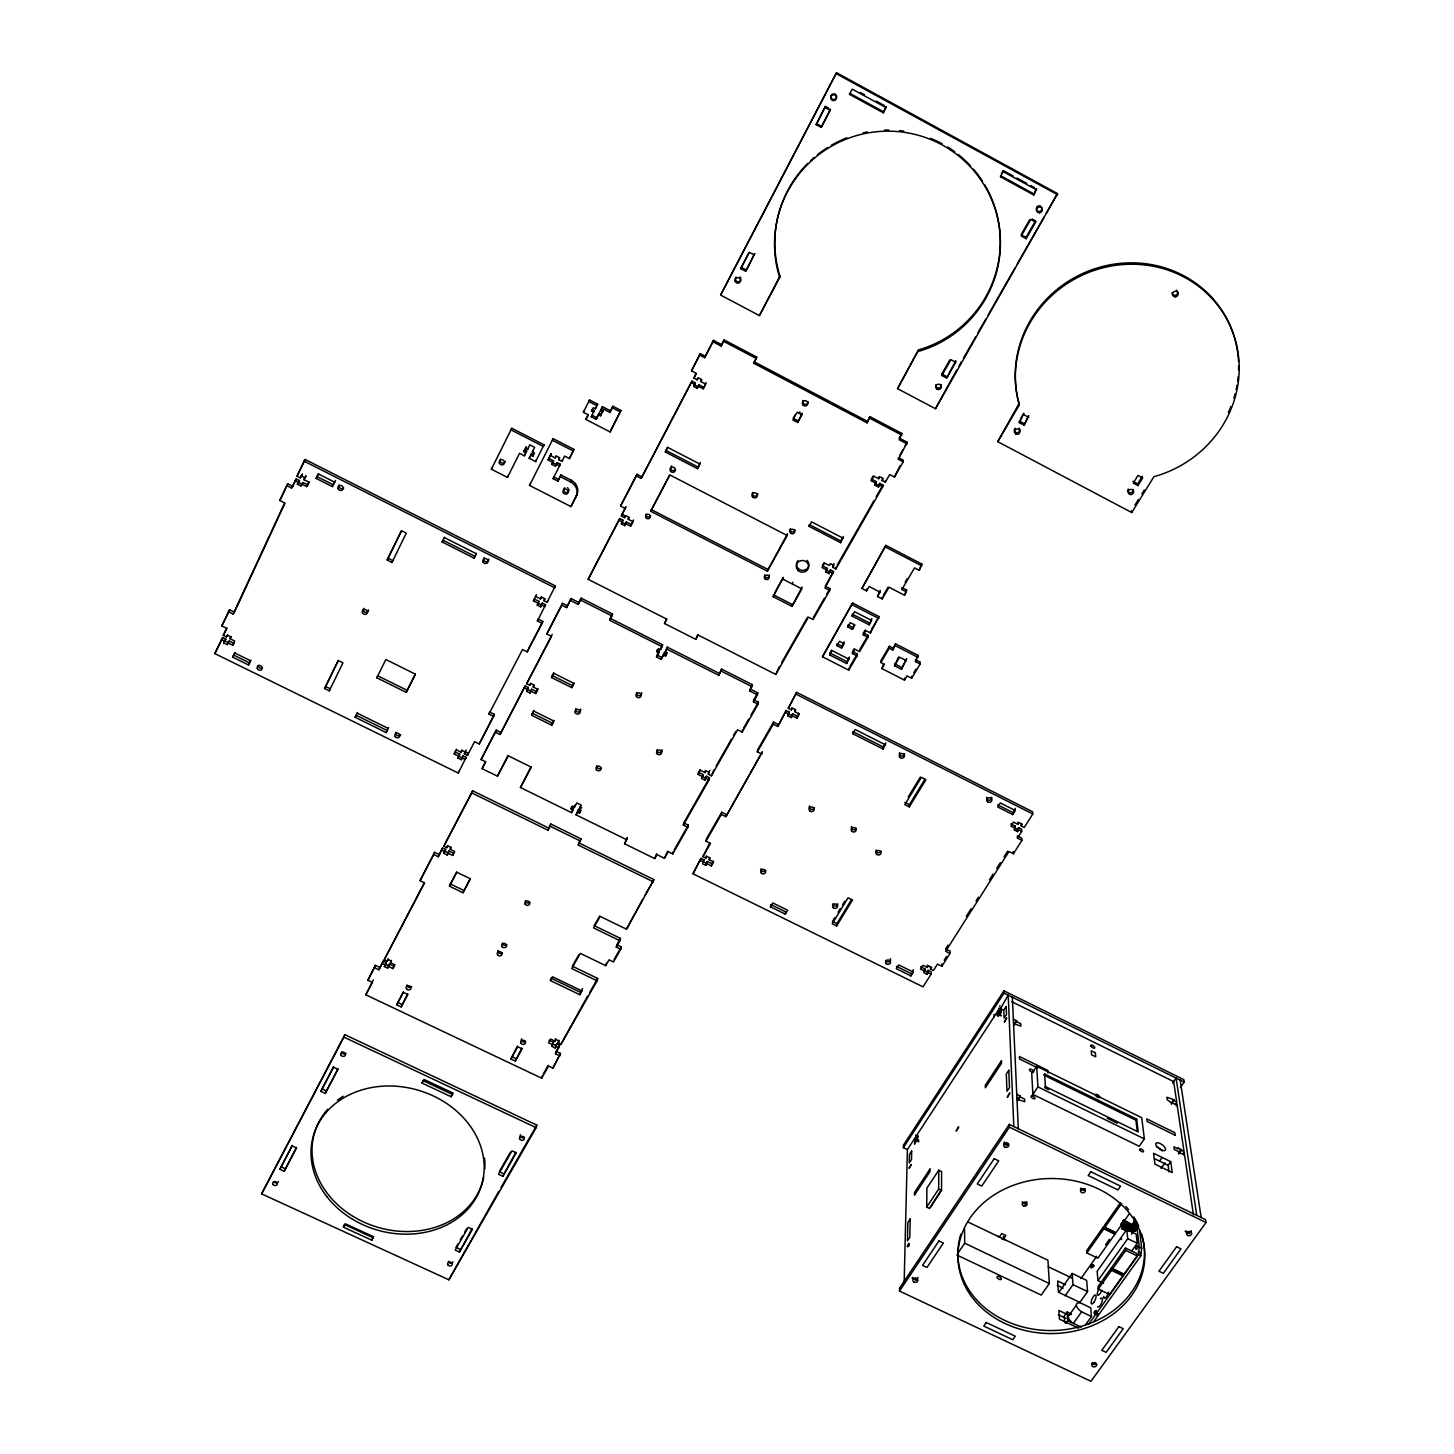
<?xml version="1.0" encoding="UTF-8"?>
<svg xmlns="http://www.w3.org/2000/svg" width="1454" height="1454" viewBox="0 0 1454 1454"><rect width="100%" height="100%" fill="white"/><g stroke="black" fill="none" stroke-linecap="round" stroke-linejoin="round"><path stroke-width="1.5" d="M941.538 1190.481L941.592 1171.579L938.757 1170.197L926.907 1188.082L926.689 1207.111L929.56 1208.492L941.538 1190.481L938.666 1189.099L938.757 1170.197M930.56 966.656L930.524 969.055L933.45 970.49L937.503 964.111L941.865 966.274L941.883 963.875M946.681 378.076L955.696 360.737L955.714 362.264L946.681 378.076L941.847 375.514L941.865 373.969L949.862 359.92M930.36 1207.293L940.738 1190.681M706.862 863.712L711.369 865.93L711.769 863.694L707.28 861.477L705.881 865.421L702.573 863.803L703.99 859.859L700.992 858.369L692.976 873.781L923.036 986.866L931.105 974.18L931.123 971.781L928.215 970.345L927.143 974.398L923.926 972.817L924.944 968.909L920.564 966.746M927.143 974.398L928.215 970.345M984.631 184.676A112.849 112.049 -22.3 0 1 918.564 349.887L897.536 388.654L935.485 408.719L956.768 369.916M924.908 971.29L920.527 969.146L922.945 965.311L927.325 967.473L927.361 965.092M915.457 1277.721L916.438 1280.247L912.04 1278.175M1000.825 1012.057L998.08 1010.694L916.983 1134.938L917.892 1136.919L914.639 1144.316L914.82 1138.246L918.873 1140.19M904.134 1283.373L907.405 1149.605L914.82 1138.246M901.898 589.488L914.53 567.878L919.219 570.313L921.854 564.061L885.849 545.377L861.913 588.47L866.602 590.887L869.147 586.489L880.07 592.123L877.525 596.503L882.196 598.921L889.012 587.234L904.606 595.268L906.642 590.033L901.971 587.634L901.898 589.488L906.569 591.905M920.128 664.005L920.182 662.043L915.566 659.68L915.511 661.643L920.128 664.005L911.64 678.236L907.042 675.892L904.515 680.145L881.906 668.604L883.687 663.769M915.511 661.643L918.11 655.39L895.464 643.795L892.847 650.029L889.285 648.211L889.394 646.267L892.938 648.084M910.895 975.907L913.312 972.09L898.717 964.911L896.318 968.746L910.895 975.907L913.366 969.709M899.499 1291.061L899.572 1288.117L1009.312 1124.378L1205.566 1219.652L1206.02 1222.541L1090.954 1381.3L899.499 1291.061L1009.421 1127.141L1009.312 1124.378M907.332 1149.569L903.37 1147.66L903.443 1145.189L1003.969 990.828L1183.847 1079.65L1184.228 1082.085L1180.321 1087.647M919.219 570.313L921.854 564.061M909.313 806.897L925.925 779.671L921.4 777.381L904.806 804.625L909.313 806.897L909.386 804.716L924.853 779.344M911.64 678.236L911.713 676.237M901.425 669.313L906.569 658.789L901.425 669.313L894.501 665.768L898.627 656.954M897.536 388.654L918.564 349.887M904.515 680.145L904.588 678.146M904.606 595.268L906.642 590.033M882.287 478.82L882.16 480.529L885.341 482.183L889.684 474.567L894.464 477.076L903.188 461.79L898.39 459.282L907.223 442.27L899.244 438.072L901.88 433.456L869.856 416.589L867.093 422.86L753.844 363.3L756.734 357.066L724.11 339.891L721.166 346.125L712.987 341.817L713.423 340.345L721.602 344.653M903.188 461.79L903.261 460.118L898.481 457.61L898.39 459.282M892.847 650.029L895.464 643.795M883.178 749.083L883.287 746.992L852.898 731.635L852.735 733.707L883.178 749.083L885.759 742.849M907.151 443.924L899.172 439.708L901.88 433.456M894.464 477.076L899.99 465.843M881.906 668.604L884.414 664.333L880.87 662.515L880.979 660.552L889.394 646.267M882.196 598.921L882.324 597.049M861.913 588.47L885.849 545.377M880.07 592.123L880.197 590.251M857.06 655.918L852.426 653.555L854.934 649.266L859.568 651.628L867.929 637.288L863.276 634.907L865.802 630.582L870.455 632.963L878.998 616.605L852.589 603.047L822.491 656.79L848.754 670.167L857.06 655.918L857.224 653.955L852.589 651.592L854.261 648.738M877.525 596.503L879.343 591.723M885.341 482.183L885.45 480.474M834.033 563.607L832.724 567.351L835.868 568.968L882.742 486.745L882.869 485.036L879.688 483.364L878.452 487.054L874.944 485.218L876.199 481.547L871.437 479.057L873.163 476.021M870.455 632.963L870.582 631.036M874.944 485.218L876.071 483.255L871.309 480.765L873.89 476.203L878.67 478.693L878.798 476.985M867.929 637.288L868.074 635.343L863.44 632.963L865.112 630.091M869.292 622.894L852.226 614.133L852.062 616.042L869.165 624.802L871.818 618.55M878.452 487.054L879.688 483.364M876.071 483.255L876.199 481.547M863.276 634.907L863.44 632.963M866.602 590.887L866.748 589.015M836.65 925.98L852.517 899.99L848.064 897.79L832.233 923.799L836.65 925.98L836.85 923.653L851.535 899.535M871.309 480.765L871.437 479.057M852.426 653.555L852.589 651.592M846.61 663.533L849.281 657.299L846.61 663.533L829.616 654.882L831.47 650.065M848.754 670.167L848.918 668.186M852.589 627.419L847.936 625.038L847.773 626.947L852.426 629.346L854.261 624.529M822.491 656.79L852.589 603.047M867.093 422.86L869.856 416.589M841.775 646.067L837.14 643.704L836.959 645.649L841.593 648.03L844.265 641.777M840.648 542.706L840.83 540.906L809.296 524.603L809.06 526.366L840.648 542.706L843.356 536.453M883.341 112.83L886.213 106.578L883.341 112.83L849.518 94.346L849.699 93.292L883.469 111.722M835.868 568.968L836.068 567.133M666.568 618.732L664.514 623.512L695.757 639.342L698.138 635.053L775.764 674.402L808.406 617.132L813.077 619.531L829.689 590.451L825 588.034L833.56 571.531L830.434 569.913L829.125 573.676L825.672 571.895L826.981 568.15L822.273 565.715L823.945 562.771M829.689 590.451L829.907 588.579L825.218 586.18L833.56 571.531M829.125 573.676L830.434 569.913M785.342 914.148L785.614 911.84L770.82 904.552L770.511 906.86L785.342 914.148L787.668 910.259L772.837 902.952L770.511 906.86M825.672 571.895L826.981 568.15M797.174 716.077L792.575 713.769L792.303 715.804L796.901 718.131L798.791 713.296M796.901 718.131L799.337 713.932L794.738 711.606L795.774 709.788L792.412 708.098L791.358 709.915L788.286 708.352L796.628 692.322L1032.631 811.805L1032.776 814.004L1024.198 827.508L1021.217 825.999L1021.09 823.8M794.738 711.606L794.993 709.57M791.358 709.915L791.63 707.88M778.144 724.437L773.546 722.129L773.255 724.183L777.835 726.491L786.16 710.515L789.213 712.06L787.886 715.913L791.267 717.622L792.575 713.769M789.213 712.06L787.886 715.913M788.286 708.352L796.628 692.322M777.835 726.491L786.16 710.515M792.248 604.464L773.528 594.868L773.201 596.74L791.976 606.354L802.135 587.016M792.466 584.054L792.739 582.2M775.764 674.402L779.435 666.495M725.891 816.657L762.223 752.045L725.891 816.657L721.366 814.422L721.747 812.241L726.273 814.494M761.914 754.135L757.334 751.845L757.661 749.755L773.546 722.129M773.201 596.74L783.342 577.365L774.618 592.923M758.061 704.19L758.388 702.155L753.79 699.847L757.77 692.831L750.082 688.942L749.719 690.959L757.443 694.848L753.445 701.864L758.061 704.19L742.176 732.053L737.578 729.744L711.388 775.8L708.334 774.291L708.752 772.165M757.443 694.848L757.77 692.831M753.445 701.864L753.79 699.847M749.719 690.959L752.463 684.725L721.602 669.131L718.821 675.347L666.786 649.066L667.277 647.121L719.221 673.366M797.737 422.478L801.99 414.717L797.155 412.191L792.903 419.952L797.737 422.478L802.263 413.136M799.573 413.463L799.845 411.864M742.176 732.053L742.54 729.981M669.44 475.24L650.683 511.299L767.33 571.149L787.505 533.727M711.369 865.93L713.66 861.968L709.152 859.75L709.552 857.515M705.881 865.421L707.28 861.477M709.806 843.066L702.864 856.642L705.862 858.133L706.262 855.897M702.864 856.642L710.497 843.393L705.99 841.157L706.39 838.958L721.747 812.241M692.976 873.781L700.992 858.369M711.388 775.8L713.969 769.857M624.584 843.774L627.346 837.595L624.584 843.774L654.682 858.569L656.935 854.607L664.442 858.296L668.204 851.699L672.711 853.916L687.869 827.326L683.344 825.09L709.061 779.889L709.461 777.763L706.426 776.254L705.008 780.144L701.664 778.472L703.082 774.582L698.52 772.31L700.065 769.584M708.334 774.291L709.752 770.402M705.008 780.144L706.426 776.254M703.082 774.582L701.664 778.472M705.426 778.017L698.102 774.437L700.41 770.347L704.99 772.619L705.408 770.493M718.821 675.347L721.602 669.131M698.102 774.437L698.52 772.31M687.869 827.326L688.324 825.127L683.798 822.891L709.461 777.763M683.344 825.09L683.798 822.891M918.51 351.395A113.049 112.249 -21.5 0 0 995.808 211.248A113.049 112.249 -21.5 0 0 854.698 136.149A113.049 112.249 -21.5 0 0 779.653 277.514L759.406 315.591L720.602 295.053L836.523 72.7L1057.512 193.6L935.485 408.719M672.711 853.916L673.184 851.699M664.442 858.296L667.749 851.117M825.163 107.505L830.252 110.268L821.237 127.425L816.185 124.662L825.399 106.415L828.78 108.25M821.237 127.425L830.47 109.177M1093.79 1321.559L1140.917 1255.747L1141.644 1248.168L1139.591 1230.338M558.809 1040.228L558.172 1042.663L561.08 1044.063L597.103 980.814L571.731 968.582L580.291 953.37L605.718 965.656L609.044 959.822L613.479 961.966L620.731 949.262L616.296 947.099L619.931 940.72L593.632 927.961L600.157 916.383L626.492 929.179L653.937 879.615L578.874 842.829L581.073 838.867L550.83 824.036L547.976 830.216L471.805 792.903L472.605 790.758L548.667 828.035M1088.773 1324.085L1138.5 1254.584L1139.227 1247.005L1136.446 1222.505M654.682 858.569L656.681 853.698M816.185 124.662L825.399 106.415M695.757 639.342L697.775 634.562M779.653 277.514L779.962 276.133A112.849 112.049 -22.3 0 1 807.733 163.393M626.492 929.179L642.723 899.299M620.731 949.262L621.276 946.917L616.841 944.773L620.476 938.393L594.232 925.653L599.666 916.02M753.844 363.3L756.734 357.066M619.931 940.72L620.476 938.393M616.296 947.099L616.841 944.773M605.718 965.656L606.3 963.293M597.103 980.814L597.685 978.433L572.349 966.219L578.765 954.824M759.406 315.591L779.962 276.133M664.005 653.1L663.515 655.045L665.532 656.081L666.041 654.118L664.005 653.1L661.188 659.316L656.517 656.972L659.353 650.756L657.335 649.72L656.808 651.683L658.844 652.701L656.517 656.972M580.437 992.319L551.03 978.178L550.375 980.559L579.837 994.718L582.563 988.556M373.315 979.96L365.808 994.809L541.67 1078.196L548.576 1066.055L552.92 1068.127L560.517 1053.478L556.155 1051.387L559.626 1045.281L556.718 1043.899L555.174 1047.952L551.975 1046.426L553.52 1042.373L549.158 1040.282M665.532 656.081L667.259 652.937L665.223 651.919L667.277 647.121M561.08 1044.063L587.561 996.19M536.163 1127.668L536.835 1125.123L344.871 1034.703L261.593 1193.879L448.85 1279.811L536.163 1127.668L343.889 1037.138L344.871 1034.703M656.808 651.683L658.517 648.539L660.552 649.556L662.606 644.776L610.298 618.35L612.588 614.042L581.182 598.157L578.238 604.373L570.35 600.393L571.022 598.521L578.892 602.483M559.881 1055.931L555.519 1053.859L556.155 1051.387M660.552 649.556L662.606 644.776M552.92 1068.127L560.517 1053.478M555.519 1053.859L559.626 1045.281M555.174 1047.952L556.718 1043.899M658.844 652.701L659.353 650.756M551.975 1046.426L553.52 1042.373M552.865 1044.826L548.503 1042.736L550.593 1039.047L554.955 1041.137L555.61 1038.683M541.67 1078.196L542.324 1075.687M502.83 1176.304L516.261 1152.877L511.953 1150.859L498.54 1174.305L502.83 1176.304L515.825 1152.24M745.72 271.298L754.662 253.632L745.72 271.298L740.758 268.663L748.737 252.796M667.441 447.305L665.314 452.012L697.484 468.661L700.374 462.427M721.166 346.125L724.11 339.891M653.428 881.869L578.256 845.047L581.073 838.867M517.497 1046.062L510.917 1058.985L515.298 1061.056L521.877 1048.134M578.256 845.047L578.874 842.829M459.446 1252.039L472.441 1229.339L468.206 1227.376L455.211 1250.095L459.446 1252.039L472.114 1228.557M448.85 1279.811L498.813 1191.371M578.183 810.005L577.547 812.186L579.528 813.149L580.146 810.987L578.183 810.005L576.075 814.858L626.801 839.794M703.681 387.255L698.811 384.71L698.356 386.255L703.227 388.8L706.153 382.566M579.528 813.149L581.127 810.205L579.165 809.224L579.782 807.061L581.764 808.042M531.019 766.912L520.441 787.505L571.513 812.622L572.985 809.933L571.004 808.969L572.622 806.007L574.603 806.988L575.239 804.825M703.227 388.8L705.717 384.11L700.828 381.548L701.282 380.021M641.741 476.748L636.925 474.258L636.361 475.949L641.178 478.421L691.977 381.13L695.23 382.838L693.703 386.419L697.284 388.291L698.811 384.71M571.513 812.622L573.621 807.77L571.658 806.806L571.004 808.969M572.985 809.933L573.621 807.77M705.117 356.175L700.21 353.595L699.756 355.103L704.663 357.666L713.423 340.345M1135.065 1220.688L1132.884 1223.759L1134.92 1219.306M696.012 373.46L693.903 378.131L697.157 379.839L697.629 378.294M720.602 295.053L836.523 72.7M693.703 386.419L695.23 382.838M641.178 478.421L691.977 381.13M693.903 378.131L696.375 373.424L691.486 370.861L700.21 353.595M547.976 830.216L550.83 824.036M662.115 646.703L609.699 620.24L612.588 614.042M609.699 620.24L610.298 618.35M451.158 1096.752L451.976 1094.226L422.914 1080.558L422.06 1083.066L451.158 1096.752L453.157 1093.135L424.041 1079.431L422.06 1083.066M631.2 524.44L626.438 522.004L625.856 523.749L630.636 526.203L633.562 519.987M630.636 526.203L632.999 521.732L628.219 519.278L628.782 517.533M664.514 623.512L666.859 619.204L588.143 579.31L619.749 518.569L622.93 520.205L621.331 523.894L624.838 525.694L626.438 522.004M553.72 672.748L551.539 677.546L571.767 687.633L573.912 682.835M624.62 517.642L625.202 515.897L622.021 514.262L625.929 506.792L621.421 516.006L624.62 517.642L625.638 515.697L629.146 517.497L628.219 519.278M621.331 523.894L622.93 520.205M621.421 516.006L622.021 514.262M533.8 710.461L531.601 715.259L551.72 725.237L553.865 720.439M588.143 579.31L619.749 518.569M371.824 1240.207L372.715 1237.536L344.38 1224.522L343.435 1227.176L371.824 1240.207L373.696 1236.809L345.289 1223.759L343.435 1227.176M625.347 508.536L620.549 506.065L636.925 474.258M578.238 604.373L581.182 598.157M456.611 872L449.45 886.177L462.99 892.738L470.169 878.561M536.362 691.522L531.691 689.214L530.964 691.195L535.635 693.522L537.835 688.723M567.242 605.736L562.516 603.355L561.844 605.227L566.569 607.608L571.022 598.521M500.812 732.416L496.196 730.126L495.396 732.18L500.049 734.47L525.167 685.961L528.275 687.506L526.584 691.322L530.019 693.013L531.691 689.214M535.635 693.522L537.853 689.323L533.182 686.997L533.909 685.016M485.581 761.46L482.11 768.657L497.468 776.2L508.028 755.571M552.211 634.398L526.639 683.743L529.765 685.288L530.492 683.307M526.639 683.743L551.502 636.325L546.795 633.962L562.516 603.355M500.049 734.47L525.167 685.961M403.303 991.773L396.742 1004.823L401.177 1006.913L407.738 993.882M304.031 461.136L305.195 459.5L555.355 585.907L554.665 587.761L304.031 461.136L297.052 476.203L300.306 477.839L302.377 474.222L300.306 477.839M542.106 623.348L542.815 621.458L538.107 619.095L537.38 620.985L542.106 623.348L527.22 651.883L522.513 649.538L488.926 714.096L493.578 716.386L479.22 743.957L474.586 741.667L467.461 755.353L464.371 753.844L465.207 751.754L468.279 753.281L467.461 755.353M544.687 598.794L543.96 600.666L547.122 602.265L547.831 600.393M448.959 851.026L448.105 853.244L452.667 855.443L453.503 853.244L448.959 851.026L447.214 854.952L443.87 853.334L445.633 849.409L442.598 847.955L438.29 856.733L433.746 854.516L434.619 852.317L439.144 854.516M584.035 410.737L583.363 412.3L588.234 414.808L585.871 419.424L610.098 431.929L620.967 410.41L612.897 406.229L609.917 412.427L601.829 408.229L602.447 406.666L610.535 410.846M610.098 431.929L620.967 410.41M527.22 651.883L527.966 649.956M545.577 604.719L544.868 606.591L533.509 600.865L534.236 598.993L538.961 601.374L537.271 605.137L540.743 606.881L542.433 603.119L545.577 604.719L537.38 620.985M452.667 855.443L454.738 851.499L450.195 849.3L451.031 847.082M443.87 853.334L445.633 849.409M472.605 790.758L443.815 846.192L446.851 847.664L447.705 845.465M482.11 768.657L485.672 761.86L481.056 759.588L496.196 730.126M540.743 606.881L542.433 603.119M536.471 594.668L535.744 596.522L540.488 598.921L541.215 597.049M438.29 856.733L442.598 847.955M493.578 716.386L494.378 714.368L489.725 712.06L488.926 714.096M386.146 962.584L384.365 966.565L387.636 968.128L388.491 966.492L392.962 968.618L393.87 966.256L389.418 964.129L388.563 965.765L385.292 964.22L386.146 962.584L383.184 961.167L378.949 969.8L374.478 967.673L375.423 965.329L379.876 967.437M609.917 412.427L612.897 406.229M530.292 483.746L529.529 485.436L570.986 506.61L576.638 495.251A11.614 10.887 26.6 0 0 571.277 480.256L560.899 474.949L557.918 481.11L553.12 478.657L553.829 476.985L558.609 479.438M479.22 743.957L494.378 714.368M570.986 506.61L576.638 495.251M387.636 968.128L389.418 964.129M392.962 968.618L394.943 964.838L390.49 962.712L391.417 960.367M424.423 882.596L384.238 959.731L387.2 961.149L388.145 958.804M384.238 959.731L424.568 882.869L420.042 880.688L434.619 852.317M466.152 757.352L465.335 759.442L454.23 753.99L455.084 751.918L459.7 754.19L457.937 758.043L461.336 759.697L463.081 755.844L466.152 757.352L458.264 773.037L214.847 653.609L222.644 637.579L225.824 639.142L223.698 642.886L227.188 644.613L229.241 640.996L233.985 643.322L232.731 645.249L227.987 642.904L227.188 644.613M464.371 753.844L466.134 749.991M599.157 413.118L598.521 414.699L600.611 415.789L601.247 414.208L599.157 413.118L596.158 419.297L591.305 416.789L591.96 415.208L596.794 417.716M378.949 969.8L383.184 961.167M458.264 773.037L459.1 770.929M600.884 409.737L602.974 410.828L602.356 412.391L600.248 411.318L602.447 406.666M333.511 1066.763L320.88 1091.354L325.26 1093.39L337.91 1068.835M461.336 759.697L463.081 755.844M1183.81 1155.203L1184.192 1152.858L1182.793 1153.622M365.808 994.809L372.369 982.341L367.898 980.214L375.423 965.329M457.937 758.043L459.7 754.19M456.356 749.882L460.991 752.172L461.827 750.1M575.966 496.941A11.632 10.905 26.5 0 0 570.586 481.928L571.277 480.256M1096.443 1313.671L1096.97 1312.508M292.199 1145.316L279.895 1169.27L284.202 1171.27L296.525 1147.315M597.612 404.139L596.958 405.721L588.87 401.522L589.524 399.959L597.612 404.139L595.395 408.792L593.287 407.702L591.56 411.1L593.668 412.191L594.304 410.61L592.214 409.519L591.56 411.1M595.395 408.792L596.031 407.229M559.427 458.083L558.718 459.737L561.935 461.372L564.625 456.102L569.423 458.573L573.966 449.377L553.12 438.654L529.529 485.436M569.423 458.573L573.966 449.377M557.918 481.11L560.899 474.949M561.935 461.372L562.625 459.737M560.317 464.244L559.626 465.898L556.428 464.244L557.118 462.59L560.317 464.244L553.12 478.657M556.137 464.553L552.611 462.754L551.902 464.389L555.428 466.207L557.118 462.59M548.812 458.337L553.611 460.791L552.902 462.445L548.085 459.973L551.102 453.812L548.085 459.973M550.375 455.447L555.192 457.919L555.901 456.283M553.12 438.654L552.393 440.271L573.294 451.013M543.996 444.815L543.269 446.433L510.972 429.857L511.772 428.258L543.996 444.815L535.617 461.572L529.183 458.283L529.947 456.629M535.617 461.572L536.362 459.918M531.473 453.612L530.71 455.247L532.8 456.32L533.545 454.684L531.473 453.612L529.183 458.283M532.8 456.32L534.49 452.994L532.382 451.921L533.145 450.286M227.733 635.034L226.46 636.943L223.28 635.38L226.57 628.292L221.808 625.947L229.659 609.808L234.439 612.17L284.893 503.302M228.387 611.68L233.167 614.042L284.657 502.957L279.786 500.521L286.692 485.6L287.874 483.909L292.745 486.363L296.216 478.875L299.451 480.511L297.379 484.146L300.96 485.945L302.959 482.474L307.83 484.909L309.211 481.928M229.659 609.808L221.808 625.947M287.874 483.909L279.786 500.521M286.692 485.6L291.563 488.053L296.216 478.875M222.644 637.579L214.847 653.609M227.024 628.164L223.28 635.38M305.195 459.5L297.052 476.203M223.698 642.886L225.824 639.142M226.46 636.943L227.315 635.107L230.804 636.816L229.95 638.669L234.712 641.014L232.731 645.249M297.379 484.146L299.451 480.511M300.96 485.945L302.959 482.474M303.886 479.656L305.958 476.021L303.886 479.656L308.757 482.11L306.667 486.599L301.796 484.146M492.197 467.57L491.379 469.224L507.446 477.421L519.532 453.321L524.367 455.793L525.13 454.157M526.639 451.14L525.875 452.776L523.785 451.703L524.549 450.068L526.639 451.14L524.367 455.793M523.785 451.703L526.221 446.741L525.457 448.377L527.548 449.45L528.311 447.814M232.64 657.153L234.603 652.937L250.415 660.698L248.434 664.914L232.64 657.153L235.203 652.41M334.874 481.91L332.366 486.599L316.118 478.402L318.226 473.895L334.475 482.11L335.583 480.42M316.118 478.402L318.662 473.731M474.095 558.118L474.949 556.319L443.052 540.216L442.143 541.978L474.095 558.118L476.421 553.374M332.366 486.599L334.475 482.11M248.434 664.914L250.979 660.171M386.201 732.562L387.182 730.508L356.121 715.259L355.103 717.276L386.201 732.562L388.563 727.763M507.446 477.421L508.228 475.749M406.229 692.34L415.371 674.147L385.873 659.534L376.804 677.8L406.229 692.34L415.281 674.202M1130.285 1231.447L1131.085 1229.811L1130.194 1230.538M1135.883 1226.231L1134.992 1226.958L1135.629 1223.941L1134.229 1223.268L1133.593 1226.267L1135.883 1226.231L1135.247 1229.157L1133.847 1228.485L1134.484 1225.558M1134.084 1230.702L1134.738 1227.758L1136.137 1228.43L1135.501 1231.374L1134.084 1230.702L1131.557 1234.246M324.605 688.524L338.237 660.498L342.962 662.824L329.295 690.832L324.605 688.524L338.346 660.552M387.164 560.063L401.468 530.674L406.284 533.109L391.962 562.48L387.164 560.063L401.504 530.874M355.103 717.276L357.502 712.496M442.143 541.978L444.506 537.271M491.379 469.224L511.772 428.258M527.548 449.45L529.838 444.779L534.672 447.378L532.382 451.921M376.804 677.8L377.804 675.837L407.175 690.341M551.902 464.389L553.611 460.791M555.192 457.919L556.191 455.956L559.717 457.774L558.718 459.737M555.428 466.207L556.428 464.244M583.363 412.3L589.524 399.959M585.871 419.424L588.234 414.808M591.305 416.789L594.304 410.61M1093.299 1267.07L1094.226 1265.616M1176.141 1105.858L1176.795 1103.077L1175.141 1104.368M1121.052 1239.68L1121.67 1238.608M1098.152 1313.853L1096.898 1315.597M596.158 419.297L598.521 414.699M600.248 411.318L601.829 408.229M600.611 415.789L602.974 410.828M454.23 753.99L456.501 749.173M533.509 600.865L535.726 596.104M537.998 603.265L538.961 601.374M460.991 752.172L461.899 750.391L465.298 752.063M537.271 605.137L538.234 603.246M540.488 598.921L541.47 597.031L544.941 598.794L543.96 600.666M547.122 602.265L555.355 585.907M528.947 648.048L542.815 621.458M481.056 759.588L495.396 732.18M546.795 633.962L561.844 605.227M367.898 980.214L374.478 967.673M420.042 880.688L433.746 854.516M740.758 268.663L749.319 252.305L754.299 254.959M566.569 607.608L570.35 600.393M620.549 506.065L636.361 475.949M691.486 370.861L699.756 355.103M443.815 846.192L471.805 792.903M261.593 1193.879L343.889 1037.138M527.329 689.323L528.275 687.506M526.584 691.322L527.548 689.505M529.765 685.288L530.71 683.471L534.145 685.179L533.182 686.997M384.365 966.565L385.219 964.929L382.238 963.511M387.2 961.149L388.073 959.513L391.344 961.076L390.49 962.712M446.851 847.664L447.759 845.955L451.085 847.573L450.195 849.3M704.663 357.666L712.987 341.817M530.019 693.013L530.964 691.195M279.895 1169.27L292.181 1145.916L296.507 1147.933L284.202 1171.27M320.88 1091.354L333.566 1067.236L337.964 1069.29L325.26 1093.39M697.157 379.839L698.229 377.804L701.809 379.676L700.828 381.548M447.214 854.952L448.105 853.244M849.518 94.346L852.244 89.148L886.104 107.651M624.838 525.694L625.856 523.749M697.284 388.291L698.356 386.255M665.314 452.012L667.731 447.432L699.919 464.08L697.484 468.661M497.468 776.2L508.246 755.789L531.292 767.167L520.441 787.505M531.601 715.259L533.8 711.097L553.919 721.093L551.72 725.237M551.539 677.546L553.774 673.311L574.003 683.435L571.767 687.633M449.45 886.177L456.847 872.236L470.424 878.816L462.99 892.738M650.683 511.299L669.949 475.004L787.214 535.508L767.33 571.149M396.742 1004.823L403.358 992.373L407.792 994.481L401.177 1006.913M329.295 690.832L330.385 688.851L325.678 686.542M391.962 562.48L392.943 560.681L388.163 558.263M574.603 806.988L576.802 802.953L581.364 805.207L579.165 809.224M576.075 814.858L577.547 812.186M661.188 659.316L663.515 655.045M665.223 651.919L666.786 649.066M795.302 414.463L793.193 418.334L798.01 420.86M1001.442 173.971L1003.333 170.591L1013.074 175.916M550.375 980.559L552.484 976.779L581.963 990.956L579.837 994.718M1033.776 194.981L1036.466 188.711L1033.776 194.981L1000.606 176.861L1003.333 170.591M809.06 526.366L811.568 521.877L843.175 538.234M510.917 1058.985L517.769 1046.771L522.15 1048.861L515.298 1061.056M791.976 606.354L801.863 588.87L783.052 579.219M750.864 687.542L752.463 684.725M704.99 772.619L705.99 770.838L709.352 772.51M554.955 1041.137L555.864 1039.537L559.081 1041.082L558.172 1042.663M840.83 540.906L842.52 537.944M878.67 478.693L879.797 476.712L883.287 478.548L882.16 480.529M716.15 766.022L731.398 739.177M733.579 735.342L735.76 731.526M543.305 1073.961L548.231 1065.309M589.815 992.246L597.685 978.433M644.958 895.355L653.937 879.615M1029.505 219.972L1021.108 234.73L1026.033 237.402L1026.197 238.71L1021.253 236.039L1030.722 219.409L1035.666 222.099L1026.197 238.71M941.847 375.514L950.861 359.665L955.714 362.264M832.724 567.351L833.833 565.424L830.361 563.643L829.271 565.57L824.563 563.134L822.055 567.551L826.763 569.986M674.274 849.79L688.324 825.127M743.594 728.127L748.883 718.858M750.991 715.15L758.388 702.155M781.689 662.551L807.533 617.205M837.177 565.17L873.945 500.667M876.18 496.759L882.869 485.036M899.572 455.702L902.861 449.94M905.042 446.105L907.223 442.27M614.042 959.604L621.276 946.917M1026.033 237.402L1035.502 220.826L1032.213 219.027M813.313 617.623L824.382 598.266M826.581 594.395L829.907 588.579M959.004 365.99L961.239 362.082M963.493 358.157L975.798 336.619M978.033 332.693L985.867 318.971M988.12 315.064L1014.983 268.045M1017.218 264.119L1044.081 217.119M1046.317 213.193L1057.512 193.6M458.155 1243.624L455.993 1247.405L460.209 1249.349M460.318 1239.844L462.481 1236.064M464.644 1232.283L466.807 1228.503M510.427 1152.168L499.267 1171.688L503.538 1173.687M501.048 1187.464L536.835 1125.123M705.99 841.157L721.366 814.422M757.334 751.845L773.255 724.183M702.991 861.568L703.99 859.859M705.862 858.133L706.844 856.406L710.152 858.042L709.152 859.75M791.267 717.622L792.303 715.804M829.616 654.882L832.088 650.592L849.1 659.262M852.062 616.042L854.57 611.68L871.691 620.458L869.165 624.802M836.959 645.649L839.449 641.341L844.083 643.722L841.593 648.03M847.773 626.947L850.263 622.621L854.934 625.002L852.426 629.346M711.769 863.694L713.278 861.059M883.45 595.104L887.976 587.307M849.954 666.405L857.224 653.955M859.714 649.665L868.074 635.343M871.637 629.237L878.998 616.605M905.133 582.236L907.223 578.637M1238.535 361.41A112.74 107.087 -25.6 0 0 1109.529 264.937A112.74 107.087 -25.6 0 0 1019.109 403.412L997.753 441.671L1131.757 512.553L1153.931 476.676A112.939 107.269 -25.4 0 0 1235.773 341.745A112.939 107.269 -25.4 0 0 1098.933 268.935A112.939 107.269 -25.4 0 0 1019.254 404.994L997.753 441.671M1020.399 419.079L1023.834 413.245L1019.381 422.641L1024.179 425.186L1028.614 415.789L1024.179 425.186M880.87 662.515L889.285 648.211M852.735 733.707L855.206 729.526L885.65 744.939M894.501 665.768L899.553 657.208L906.496 660.752M916.42 658.244L918.11 655.39M913.821 672.693L915.947 669.149M883.287 746.992L884.941 744.23M834.687 917.765L832.433 921.472L836.85 923.653M838.067 912.185L840.339 908.477M842.593 904.77L844.847 901.062M908.205 797.01L920.346 777.054M1137.973 485.6L1142.699 477.966L1137.973 475.44L1133.266 483.091L1137.973 485.6L1137.628 483.891L1142.335 476.258M1134.92 505.138L1138.409 499.485M1141.899 493.815L1144.243 490.053M1012.711 814.567L1015.274 810.496L1000.297 802.935L997.753 807.006L1012.711 814.567L1014.292 809.678M924.944 968.909L923.962 970.436L927.179 971.999M1010.803 823.927L1015.255 826.181L1014.365 829.998L1017.636 831.652L1018.618 827.689L1021.599 829.198L1021.726 831.415L1017.455 838.122L1021.926 840.376L1013.402 853.752L1008.967 851.517L945.627 951.298L950.007 953.461L941.865 966.274M927.325 967.473L928.379 965.801L931.578 967.383L930.524 969.055M1014.365 829.998L1015.255 826.181M1017.636 831.652L1017.509 829.452L1010.912 826.126L1013.474 822.092L1017.945 824.345L1019.054 822.582L1022.326 824.254L1021.217 825.999M1017.509 829.452L1018.618 827.689M948.063 945.1L945.627 948.935L950.007 951.098L950.007 953.461M966.292 916.347L971.163 908.695M976.016 901.026L978.451 897.191M989.392 879.943L993.046 874.199M996.699 868.438L1000.334 862.695M1003.987 856.951L1007.64 851.19M944.191 960.222L946.518 956.568M903.37 1147.66L1004.06 993.137L1003.969 990.828M1000.879 1015.455L998.116 1014.092L997.171 1015.528L998.08 1010.694M1003.169 1010.13L1000.407 1008.767L1001.424 1007.204L1000.552 1012.838L998.189 1016.437L998.116 1014.092M229.95 638.669L231.204 636.761M227.987 642.904L229.241 640.996M1014.183 1024.361L1016.582 1020.726L1013.511 1019.218L1013.565 1020.235M1014.238 1025.306L1016.582 1020.726M926.689 1207.111L938.666 1189.099M1036.702 1066.236L1031.74 1073.67L1032.885 1094.389L1139.209 1146.279L1144.371 1138.9L1141.735 1117.708L1036.702 1066.236L1037.92 1086.883L1031.631 1096.243M1017.655 1099.66L1020.163 1095.898L1016.946 1094.335L1017 1095.462M1017.691 1100.714L1020.163 1095.898M233.167 614.042L234.439 612.17M1003.278 1135.283L1004.987 1132.739M1044.608 1073.997L1045.426 1086.574L1138.228 1131.939L1136.664 1119.089L1044.608 1073.997L1043.863 1075.124L1135.901 1120.198L1137.192 1130.903M1045.426 1086.574L1044.663 1087.683L1048.697 1089.664M957.895 1253.275L964.711 1243.206L964.547 1228.666M306.667 486.599L307.83 484.909M1005.296 1239.826L1003.496 1238.972L1005.859 1235.518L1001.715 1233.537L999.352 1236.99L997.553 1236.136M1135.901 1120.198L1136.664 1119.089M291.563 488.053L292.745 486.363M1172.615 1083.103L1176.122 1078.086L1196.751 1215.38M1171.324 1103.222L1173.814 1099.66L1166.853 1097.243L1167.217 1099.733L1171.47 1102.841L1177.068 1104.586L1184.083 1151.822L1177.994 1147.769L1178.158 1148.914L1173.923 1146.842L1174.305 1149.496L1178.54 1151.568L1178.685 1154.058L1181.266 1150.441M1171.488 1104.295L1173.814 1099.66M968.528 1222.287L1047.952 1260.254L1049.334 1283.537L1041.228 1295.096L956.75 1254.947M1103.604 1226.631L1086.683 1250.658L1086.865 1252.93L1097.897 1258.219L1114.873 1234.228L1114.655 1231.956L1103.604 1226.631L1103.804 1228.884L1086.865 1252.93M1120.289 1202.931L1104.422 1225.468L1104.622 1227.721L1115.691 1233.065L1129.176 1213.999M1059.166 1291.952L1072.18 1273.468L1086.665 1280.392L1087.556 1291.588L1079.886 1302.402M1104.622 1227.721L1121.743 1203.439M1159.547 1161.128L1162.128 1157.475M1065.128 1295.768L1072.997 1284.645L1072.18 1273.468M1080.976 1278.557L1096.698 1256.311M1105.513 1244.86L1109.438 1239.335M1122.979 1220.996L1123.615 1220.106L1133.502 1225.486L1132.884 1226.376L1122.979 1220.996L1128.886 1223.832M1121.179 1224.286L1121.725 1222.759L1121.179 1224.286L1133.375 1230.793L1123.524 1226.049L1124.069 1224.504L1133.92 1229.266L1133.375 1230.793M1123.051 1221.633L1123.615 1220.106M1161.074 1168.416L1164.963 1162.909M1123.215 1223.196L1123.851 1222.305L1133.756 1227.703L1133.12 1228.594L1123.215 1223.196L1127.159 1225.086M1121.398 1226.504C1120.616 1222.905 1127.177 1232.011 1131.23 1231.247L1131.794 1229.702L1131.23 1231.247M1123.288 1223.832L1123.851 1222.305M1125.578 1230.611L1121.634 1228.703L1122.197 1227.176L1136.192 1234.137L1137.228 1243.261L1132.03 1250.549M1121.634 1228.703L1122.197 1227.176M1123.524 1226.049L1124.069 1224.504M1169.016 1171.851L1168.125 1165.326L1170.706 1161.655L1153.549 1153.276L1154.949 1164.127L1172.233 1172.542L1170.706 1161.655M1178.522 1152.913L1181.084 1149.278M1070.871 1313.834L1067.127 1312.053L1064.273 1316.088L1064.71 1322.595M1068.127 1316.706L1076.342 1305.129A7.688 3.653 36.6 0 1 1080.94 1303.166L1090.754 1307.837L1091.481 1316.506L1085.575 1324.776M1133.429 1224.85L1132.884 1226.376M1133.684 1227.049L1133.12 1228.594M1065.8 1323.431L1067.727 1320.741L1067.127 1312.053M1097.952 1280.574L1127.722 1238.699L1126.741 1229.575L1097.134 1271.305L1097.952 1280.574L1103.604 1283.282M1111.292 1268.015L1098.024 1286.645L1098.243 1289.044L1109.584 1294.46L1122.888 1275.849L1122.652 1273.45L1111.292 1268.015L1111.51 1270.396L1098.243 1289.044M1125.505 1248.041L1112.128 1266.834L1112.365 1269.215L1123.742 1274.667L1137.173 1255.892L1136.901 1253.53L1125.505 1248.041L1125.741 1250.404L1112.365 1269.215M1076.342 1305.147A7.688 3.653 36.6 0 0 1081.612 1311.817L1073.361 1323.413A7.67 3.69 36.7 0 1 1068.199 1317.233A7.67 3.69 36.7 0 1 1071.416 1314.416M1188.082 1233.301L1189.245 1231.702L1189.517 1233.628L1185.119 1231.502M1134.229 1223.268L1133.338 1223.977L1135.629 1223.941M280.949 1166.69L285.275 1168.689M321.897 1088.846L326.278 1090.882M1091.972 1363.216L1094.844 1364.561L1094.68 1362.543M1066.527 1314.071L1058.894 1310.454L1059.439 1319.123L1078.614 1328.211M1058.348 1314.816L1065.982 1318.433M397.651 1002.424L402.067 1004.514M511.644 1056.513L515.988 1058.585M1067.727 1320.741L1081.231 1327.139M1048.279 1266.761L1071.78 1277.975M1072.997 1284.645L1087.556 1291.588M1065.582 1284.754L1057.676 1280.974L1058.403 1292.17L1080.249 1302.584M552.611 1043.954L555.81 1045.481M556.082 1046.353L558.99 1047.734M1057.24 1285.336L1063.165 1288.153M964.711 1243.206L1049.334 1283.537M1081.612 1311.817L1091.481 1316.506M1111.51 1270.396L1122.888 1275.849M1001.679 1238.79L1003.478 1239.644M1103.804 1228.884L1114.873 1234.228M1139.227 1247.005L1141.644 1248.168M914.802 1139.881L918.837 1141.844M1138.173 1251.749L1140.59 1252.912M1138.5 1254.584L1140.917 1255.747M1125.741 1250.404L1137.173 1255.892M1080.867 1188.245L1084.339 1189.935M450.286 883.923L463.808 890.466M1134.374 1224.631L1135.792 1225.304M1123.306 1220.56L1133.502 1225.486M1134.629 1226.831L1136.028 1227.521M1123.524 1222.759L1133.756 1227.703M1134.883 1229.048L1136.283 1229.72M1124.142 1225.159L1133.993 1229.902M1122.034 1225.613L1131.866 1230.357M1122.252 1227.812L1132.03 1231.92M1121.561 1228.067L1127.468 1230.902M1127.722 1238.699L1137.228 1243.261M444.724 851.117L448.05 852.735M441.743 850.154L444.779 851.626M1009.421 1127.141L1206.02 1222.541M1004.096 1142.062L1007.095 1143.516L1007.168 1145.37L1004.169 1143.916M1154.403 1158.62L1168.125 1165.326M1020.217 1096.952L1024.616 1099.097L1024.743 1101.732L1017.164 1099.169L1017.109 1098.024M1037.865 1067.963L1019.527 1058.985L1019.399 1056.476L1047.88 1070.435L1048.043 1072.961M1178.703 1152.731L1184.483 1154.476L1193.407 1214.69M1107.185 1118.253L1117.272 1123.197M1037.92 1086.883L1144.371 1138.9M896.409 966.347L910.967 973.526M221.39 639.487L224.552 641.05M224.97 640.978L228.46 642.686M357.157 713.132L388.273 728.436M233.876 655.227L249.652 662.969M550.157 826.217L580.437 841.066M1004.06 993.137L1184.228 1082.085M1011.711 1001.679L1173.669 1081.594L1176.704 1102.096L1173.978 1100.751M700.574 860.604L706.28 863.185M928.179 972.744L931.105 974.18M998.135 1012.257L1000.879 1013.62M1016.637 1021.671L1020.817 1023.725L1020.926 1026.124L1013.711 1023.58L1013.674 1022.544M997.117 1013.82L1001.243 1015.855M524.44 687.942L530.746 691.013M706.008 778.381L709.061 779.889M532.328 713.223L552.393 723.201M552.229 675.565L572.422 685.652M657.026 655.009L661.679 657.353M301.214 475.894L304.795 477.694M295.035 480.565L298.288 482.201M298.561 482.455L302.123 484.255M904.879 802.444L909.386 804.716M796.374 694.321L1032.776 814.004M997.662 804.825L1012.584 812.368M580.528 600.029L612.007 615.933M721.202 671.094L752.118 686.724M444.342 537.562L476.312 553.72M1018.745 829.907L1021.726 831.415M785.869 712.551L791.539 715.568M317.263 476.73L333.475 484.909M829.816 652.919L846.791 661.57M895.373 645.74L918.056 657.353M560.208 476.621L570.586 481.928M619.15 520.332L622.348 521.968M621.912 522.15L625.42 523.931M894.592 663.787L901.498 667.331M852.426 604.919L878.87 618.513M651.228 509.572L767.657 569.314M830.216 571.767L833.36 573.367M825.89 570.059L829.343 571.822M885.74 547.177L921.818 565.879M612.298 407.792L620.385 411.991M665.841 450.358L697.938 466.97M691.504 382.675L694.776 384.383M694.158 384.874L697.738 386.728M879.579 485.073L882.742 486.745M875.09 483.51L878.579 485.345M723.692 341.363L756.371 358.556M869.71 418.207L901.789 435.091M754.19 361.792L867.256 421.242M1023.979 414.844L1028.76 417.389M741.14 267.3L746.102 269.935M941.865 373.969L946.681 376.531M1024.034 423.55L1019.254 421.024L1019.381 422.641M1132.92 481.383L1137.628 483.891M816.421 123.554L821.492 126.298M836.304 73.718L1057.73 194.836M860.386 92.456L864.367 94.619M876.289 101.144L884.232 105.488M1016.982 178.042L1026.724 183.368M1030.632 185.512L1034.521 187.639M1003.442 171.79L1036.647 189.929M1033.612 193.745L1000.497 175.661L1000.606 176.861M1131.412 510.808L1131.757 512.553M1180.175 1080.086L1201.168 1217.525M1035.502 220.826L1035.666 222.099M1019.109 403.412L1019.254 404.994M1021.926 840.376L1021.78 838.158L1017.327 835.905L1017.455 838.122M1017.818 822.146L1017.945 824.345M1015.146 808.315L1015.274 810.496M1013.293 851.517L1013.402 853.752M1025.215 1203.385L1025.324 1205.602M1012.347 997.226L1018.327 1128.758M1013.82 1126.577L1008.204 995.172L1000.407 1008.767M1003.405 1236.264L1003.496 1238.972M994.082 1014.347L994.172 1016.691M483.655 1177.322A87.494 72.773 16.1 0 1 365.39 1222.778A87.494 72.773 16.1 0 1 327.732 1109.22M337.492 1100.151A87.494 72.773 16.1 0 1 343.162 1096.243M484.582 1158.184A87.494 72.773 16.1 0 1 484.8 1168.925M345.979 1053.314A2.435 2.054 18.7 0 1 341.726 1051.86M278.423 1181.502A2.381 1.945 18.3 0 1 273.934 1181.52M452.976 1261.836A2.345 1.908 13.9 0 1 448.395 1261.327M524.367 1137.155A2.399 2.017 13.4 0 1 520.405 1134.702M1141.663 1233.955A93.292 77.444 -0.6 0 1 1051.06 1330.537A93.292 77.444 -0.6 0 1 960.767 1234.301M1125.887 1206.493A93.292 77.444 -0.6 0 1 1128.74 1209.837M1133.756 1216.834A93.292 77.444 -0.6 0 1 1138.773 1226.176M1008.458 1143.462A2.599 2.199 0 0 1 1003.969 1143.48M917.965 1277.412A2.508 2.09 2.8 0 1 915.511 1279.484A2.508 2.09 2.8 0 1 912.948 1277.412M1095.698 1363.234A2.49 2.036 -0.9 0 1 1092.172 1363.216M1191.226 1230.702A2.581 2.145 -4 0 1 1188.59 1232.847A2.581 2.145 -4 0 1 1186.082 1230.72M505.301 461.281A2.708 2.526 30.8 0 1 501.557 462.917A2.708 2.526 30.8 0 1 500.649 458.901M568.787 489.235A2.69 2.508 26.6 0 1 567.387 492.324A2.69 2.508 26.6 0 1 563.988 491.088A2.69 2.508 26.6 0 1 564.806 487.781M567.442 487.726A2.69 2.508 26.6 0 1 568.023 488.108M1238.663 365.772A112.74 107.087 -25.6 0 1 1238.608 370.116M1238.19 376.641A112.74 107.087 -25.6 0 1 1237.681 381.003M1236.99 385.346A112.74 107.087 -25.6 0 1 1236.136 389.672M1235.082 393.943A112.74 107.087 -25.6 0 1 1233.883 398.16M1230.956 406.448A112.74 107.087 -25.6 0 1 1228.303 412.554M1133.248 489.525A2.763 2.581 -18 0 1 1130.194 492.833A2.763 2.581 -18 0 1 1128.231 488.998M1019.018 428.13A2.763 2.635 -14.4 0 1 1019.036 431.874A2.763 2.635 -14.4 0 1 1015.146 431.965A2.763 2.635 -14.4 0 1 1015.128 428.221M1177.667 291.836A2.89 2.726 -33.6 0 1 1175.232 295.38A2.89 2.726 -33.6 0 1 1172.088 292.708M1176.395 290.182A2.89 2.726 -33.6 0 1 1176.958 290.618M810.805 160.431A112.849 112.049 -22.3 0 1 814.004 157.577M817.312 154.833A112.849 112.049 -22.3 0 1 827.744 147.436M831.397 145.236A112.849 112.049 -22.3 0 1 846.882 137.803M863.222 132.805A112.849 112.049 -22.3 0 1 867.438 131.932M884.505 130.097A112.849 112.049 -22.3 0 1 888.776 130.042M899.517 130.606A112.849 112.049 -22.3 0 1 903.788 131.114M930.615 138.33A112.849 112.049 -22.3 0 1 942.21 143.819M947.717 147.018A112.849 112.049 -22.3 0 1 954.805 151.834M958.204 154.433A112.849 112.049 -22.3 0 1 970.654 165.974M973.489 169.155A112.849 112.049 -22.3 0 1 982.413 181.096M836.25 95.055A2.926 2.872 89.4 0 1 835.105 99.217A2.926 2.872 89.4 0 1 831.143 97.691A2.926 2.872 89.4 0 1 832.978 93.801M834.469 93.747A2.926 2.872 89.4 0 1 835.159 94.019M740.904 279.641A2.799 2.744 34.5 0 1 736.905 281.44A2.799 2.744 34.5 0 1 736.106 277.114M740.05 277.005A2.799 2.744 34.5 0 1 740.831 278.223M1041.682 207.14A2.89 2.799 -41.8 0 1 1039.21 211.484A2.89 2.799 -41.8 0 1 1036.72 207.286M1037.175 206.686A2.89 2.799 -41.8 0 1 1040.628 206.141M941.192 384.565A2.763 2.672 -9.2 0 1 938.575 388A2.763 2.672 -9.2 0 1 935.867 384.692M529.892 902.425A2.508 2.199 16.1 0 1 525.512 900.898M506.737 944.7A2.49 2.163 16.2 0 1 502.412 943.192M525.603 1041.337A2.435 2.09 14.4 0 1 521.568 1038.81M411.682 986.503A2.472 2.108 18.2 0 1 407.047 984.903M502.23 952.933A2.472 2.145 16.2 0 1 497.904 951.443M497.94 950.88A2.472 2.145 16.2 0 1 498.122 950.353M837.813 903.806A2.526 2.254 4.9 0 1 835.378 906.078A2.526 2.254 4.9 0 1 832.76 903.861M856.279 828.144A2.49 2.236 4.2 0 1 852.989 829.671A2.49 2.236 4.2 0 1 851.68 826.49M814.313 807.679A2.581 2.326 6.1 0 1 810.914 809.278A2.581 2.326 6.1 0 1 809.551 805.97M765.695 870.473A2.544 2.272 7.9 0 1 760.969 868.801M904.533 753.699A2.581 2.363 1.7 0 1 901.335 756.025A2.581 2.363 1.7 0 1 899.681 752.59M991.701 797.246A2.581 2.326 -2.1 0 1 989.229 800.209A2.581 2.326 -2.1 0 1 986.721 797.301M890.539 960.331A2.49 2.199 3 0 1 885.722 960.367M890.248 958.659A2.49 2.199 3 0 1 890.611 959.749M881.015 851.063A2.544 2.29 3.1 0 1 877.943 852.716A2.544 2.29 3.1 0 1 876.071 849.936M343.726 488.035A2.726 2.472 34 0 1 339.218 485.036M488.853 559.208A2.672 2.454 26.7 0 1 485.454 561.589A2.672 2.454 26.7 0 1 484.218 557.518M262.429 667.949A2.635 2.326 29.1 0 1 258.358 665.314M400.595 734.543A2.581 2.308 23.8 0 1 397.251 735.451A2.581 2.308 23.8 0 1 395.961 732.253M368.462 610.008A2.654 2.381 28.5 0 1 365.154 612.334A2.654 2.381 28.5 0 1 363.863 608.354M806.934 560.281A6.216 5.871 8.1 0 1 807.261 568.587A6.216 5.871 8.1 0 1 798.482 568.768A6.216 5.871 8.1 0 1 798.137 560.462M757.734 493.578A2.69 2.563 13.6 0 1 755.171 496.196A2.69 2.563 13.6 0 1 752.372 493.688M752.427 493.015A2.69 2.563 13.6 0 1 752.663 492.397M808.115 401.686A2.744 2.654 11.1 0 1 804.771 404.339A2.744 2.654 11.1 0 1 802.953 400.486M675.238 469.878A2.708 2.581 21.4 0 1 670.585 467.479M671.221 466.298A2.708 2.581 21.4 0 1 671.748 465.88M794.974 529.692A2.417 2.29 9.4 0 1 792.666 532.037A2.417 2.29 9.4 0 1 790.176 529.801M790.231 529.201A2.417 2.29 9.4 0 1 790.449 528.638M650.647 515.825A2.417 2.272 20.8 0 1 646.139 514.171M769.311 574.875A2.399 2.254 10.6 0 1 767.13 577.765A2.399 2.254 10.6 0 1 764.695 574.966M601.065 768.003A2.563 2.308 16 0 1 596.631 765.804M580.6 709.061A2.599 2.363 18.1 0 1 578.02 712.078A2.599 2.363 18.1 0 1 575.857 708.571M641.559 692.577A2.599 2.381 15.7 0 1 639.269 695.63A2.599 2.381 15.7 0 1 636.579 692.649M662.024 749.646A2.581 2.345 13.7 0 1 659.752 752.645A2.581 2.345 13.7 0 1 657.081 749.719M1001.333 1011.984A2.381 2.072 -0.7 0 1 998.934 1009.93A2.381 2.072 -0.7 0 1 1001.297 1007.84M918.019 1139.463A2.308 1.963 2.5 0 1 915.656 1137.519A2.308 1.963 2.5 0 1 917.928 1135.538M1001.243 1009.658A2.381 2.072 -0.7 0 1 998.934 1008.131M999.534 1006.132A2.381 2.072 -0.7 0 1 1000.025 1005.804M918.056 1136.992A2.308 1.963 2.4 0 1 915.711 1135.047M1156.439 1146.733A5.852 2.472 35.4 0 1 1162.219 1150.914M1097.17 1096.97A2.472 1.036 34.6 0 1 1095.789 1094.426A2.472 1.036 34.6 0 1 1099.26 1096.134A2.472 1.036 34.6 0 1 1098.261 1097.516M1033.14 1072.398A2.49 1.054 33.9 0 1 1029.577 1070.199A2.49 1.054 33.9 0 1 1031.686 1069.581A2.49 1.054 33.9 0 1 1033.467 1072.307M1101.805 1290.261A4.925 1.636 -65.7 0 1 1097.806 1295.187A4.925 1.636 -65.7 0 1 1098.951 1288.844M1108.511 1292.152A4.925 1.654 -65.8 0 1 1105.494 1297.75A4.925 1.654 -65.8 0 1 1103.713 1296.386M1100.351 1298.804A4.907 1.654 -65.8 0 1 1102.459 1299.276A4.907 1.654 -65.8 0 1 1100.424 1305.074A4.907 1.654 -65.8 0 1 1097.606 1306.619M1026.851 1201.876A2.399 2.017 -0.2 0 1 1022.217 1201.895M1085.011 1188.627A2.417 2.036 -1.7 0 1 1080.34 1188.645M1137.828 1245.896C1136.628 1253.693 1133.429 1246.278 1137.828 1245.896M929.96 1169.089L929.942 1171.724L914.439 1195.17L914.493 1192.534L929.96 1169.089M910.204 1218.943L909.804 1237.281L907.441 1240.825L907.878 1222.469L910.204 1218.943M911.676 1151.095L911.494 1159.474L909.241 1162.909L909.441 1154.512L911.676 1151.095M1096.28 1310.563C1095.007 1318.378 1092.045 1310.745 1096.28 1310.563M1092.899 1264.562C1091.681 1272.068 1088.792 1264.907 1092.899 1264.562M1009.712 1093.117L1007.386 1097.297L1009.712 1093.117M1006.622 1017.909L1004.423 1021.908L1006.622 1017.909M958.586 1127.014L956.259 1130.885L958.586 1127.014M907.351 1246.46C909.731 1248.332 909.931 1238.463 907.351 1246.46M909.168 1168.035L911.24 1164.581L909.168 1168.035M1006.168 1006.568L1003.787 1010.203L1004.096 1018.073L1006.495 1014.438L1006.168 1006.568M1001.461 1060.748L985.303 1085.229L985.376 1087.774L1001.552 1063.256L1001.461 1060.748M1008.785 1070.308L1006.295 1074.033L1006.986 1091.3L1009.476 1087.519L1008.785 1070.308M938.92 1240.989L922.545 1265.38L926.961 1267.47L943.373 1243.097L938.92 1240.989M994.227 1158.693L977.27 1183.919L981.741 1186.082L998.716 1160.855L994.227 1158.693M986.23 1322.504L983.758 1326.048L1012.784 1339.752L1015.274 1336.208L986.23 1322.504M1090.809 1171.706L1088.174 1175.504L1117.926 1189.917L1120.58 1186.155L1090.809 1171.706M1118.908 1326.63L1101.805 1350.312L1106.13 1352.347L1123.251 1328.683L1118.908 1326.63M1176.613 1246.75L1158.929 1271.232L1163.309 1273.341L1181.011 1248.859L1176.613 1246.75M1175.123 1135.229L1147.079 1121.47L1146.733 1118.889L1174.759 1132.63L1175.123 1135.229M1095.335 1052.805L1091.209 1050.788L1091.591 1054.804L1095.734 1056.84L1095.335 1052.805M326.786 1196.569A87.64 72.864 16.1 0 0 476.185 1197.678A87.64 72.864 16.1 0 0 389.799 1085.993A87.64 72.864 16.1 0 0 326.786 1196.569M341.181 1055.368A2.435 2.054 18.7 0 0 345.325 1055.331A2.435 2.054 18.7 0 0 342.853 1052.205A2.435 2.054 18.7 0 0 341.181 1055.368M273.17 1184.61A2.381 1.945 18.3 0 0 277.187 1184.592A2.381 1.945 18.3 0 0 274.751 1181.593A2.381 1.945 18.3 0 0 273.17 1184.61M448.014 1264.998A2.345 1.927 13.9 0 0 452.03 1264.998A2.345 1.927 13.9 0 0 449.686 1262.072A2.345 1.927 13.9 0 0 448.014 1264.998M519.914 1139.318A2.399 2.017 13.4 0 0 524.022 1139.3A2.399 2.017 13.4 0 0 521.677 1136.228A2.399 2.017 13.4 0 0 519.914 1139.318M1003.296 1322.649A93.456 77.535 -0.5 0 0 1144.807 1257.038A93.456 77.535 -0.5 0 0 1006.004 1188.372A93.456 77.535 -0.5 0 0 1003.296 1322.649M1004.478 1146.715A2.599 2.199 0 0 0 1008.822 1145.697A2.599 2.199 0 0 0 1005.623 1143.026A2.599 2.199 0 0 0 1004.478 1146.715M913.657 1281.81A2.526 2.09 2.8 0 0 917.837 1280.883A2.526 2.09 2.8 0 0 914.693 1278.32A2.526 2.09 2.8 0 0 913.657 1281.81M1092.935 1366.596A2.508 2.036 -0.9 0 0 1096.698 1364.833A2.508 2.036 -0.9 0 0 1092.972 1363.07A2.508 2.036 -0.9 0 0 1092.935 1366.596M1187.736 1235.464A2.581 2.145 -4 0 0 1191.662 1233.61A2.581 2.145 -4 0 0 1187.845 1231.756A2.581 2.145 -4 0 0 1187.736 1235.464M499.376 463.044A2.708 2.526 30.8 0 0 503.92 464.099A2.708 2.526 30.8 0 0 502.357 459.809A2.708 2.526 30.8 0 0 499.376 463.044M563.425 492.961A2.69 2.508 26.5 0 0 568.005 492.87A2.69 2.508 26.5 0 0 565.406 489.089A2.69 2.508 26.5 0 0 563.425 492.961M1130.176 494.505A2.763 2.581 -17.9 0 0 1133.593 491.252A2.763 2.581 -17.9 0 0 1129.013 490.18A2.763 2.581 -17.9 0 0 1130.176 494.505M1015.837 434.001A2.763 2.635 -14.3 0 0 1019.963 431.602A2.763 2.635 -14.3 0 0 1015.819 429.403A2.763 2.635 -14.3 0 0 1015.837 434.001M1175.286 296.816A2.89 2.744 -33.5 0 0 1177.849 292.581A2.89 2.744 -33.5 0 0 1172.924 292.727A2.89 2.744 -33.5 0 0 1175.286 296.816M831.488 95.655A2.944 2.89 89.3 0 0 832.942 100.526A2.944 2.89 89.3 0 0 836.341 96.818A2.944 2.89 89.3 0 0 831.488 95.655M735.124 281.167A2.799 2.744 34.3 0 0 739.85 282.276A2.799 2.744 34.3 0 0 738.378 277.696A2.799 2.744 34.3 0 0 735.124 281.167M1039.374 212.757A2.89 2.817 -41.6 0 0 1041.864 208.413A2.89 2.817 -41.6 0 0 1036.902 208.558A2.89 2.817 -41.6 0 0 1039.374 212.757M937.176 389.236A2.763 2.69 -9.1 0 0 941.283 386.8A2.763 2.69 -9.1 0 0 937.103 384.583A2.763 2.69 -9.1 0 0 937.176 389.236M525.239 904.297A2.508 2.199 16.1 0 0 529.529 904.243A2.508 2.199 16.1 0 0 527.075 900.935A2.508 2.199 16.1 0 0 525.239 904.297M502.103 946.609A2.49 2.163 16.2 0 0 506.356 946.572A2.49 2.163 16.2 0 0 503.92 943.301A2.49 2.163 16.2 0 0 502.103 946.609M521.077 1043.372A2.435 2.09 14.4 0 0 525.257 1043.336A2.435 2.09 14.4 0 0 522.858 1040.192A2.435 2.09 14.4 0 0 521.077 1043.372M406.593 988.92A2.472 2.108 18.1 0 0 410.791 988.884A2.472 2.108 18.1 0 0 408.32 985.667A2.472 2.108 18.1 0 0 406.593 988.92M497.595 954.86A2.49 2.163 16.2 0 0 501.83 954.824A2.49 2.163 16.2 0 0 499.394 951.57A2.49 2.163 16.2 0 0 497.595 954.86M833.36 907.75A2.544 2.254 4.9 0 0 837.559 906.696A2.544 2.254 4.9 0 0 834.36 903.952A2.544 2.254 4.9 0 0 833.36 907.75M851.989 831.397A2.49 2.236 4.2 0 0 856.115 830.343A2.49 2.236 4.2 0 0 852.989 827.635A2.49 2.236 4.2 0 0 851.989 831.397M809.823 810.95A2.581 2.326 6.1 0 0 814.095 809.842A2.581 2.326 6.1 0 0 810.823 807.025A2.581 2.326 6.1 0 0 809.823 810.95M761.423 873.236A2.544 2.272 7.9 0 0 765.622 872.164A2.544 2.272 7.9 0 0 762.369 869.419A2.544 2.272 7.9 0 0 761.423 873.236M900.062 757.534A2.599 2.363 1.7 0 0 904.388 756.407A2.599 2.363 1.7 0 0 901.135 753.554A2.599 2.363 1.7 0 0 900.062 757.534M988.011 802.081A2.581 2.326 -2.1 0 0 991.882 800.009A2.581 2.326 -2.1 0 0 987.975 798.046A2.581 2.326 -2.1 0 0 988.011 802.081M886.304 963.729A2.49 2.199 3 0 0 890.448 962.693A2.49 2.199 3 0 0 887.322 960.04A2.49 2.199 3 0 0 886.304 963.729M876.671 854.37A2.544 2.29 3.1 0 0 880.906 853.298A2.544 2.29 3.1 0 0 877.707 850.535A2.544 2.29 3.1 0 0 876.671 854.37M338.091 488.671A2.726 2.472 33.9 0 0 342.635 489.725A2.726 2.472 33.9 0 0 340.963 485.472A2.726 2.472 33.9 0 0 338.091 488.671M483.255 562.353A2.672 2.454 26.7 0 0 487.799 562.262A2.672 2.454 26.7 0 0 485.182 558.554A2.672 2.454 26.7 0 0 483.255 562.353M257.322 668.513A2.635 2.326 29.1 0 0 261.72 669.512A2.635 2.326 29.1 0 0 260.048 665.514A2.635 2.326 29.1 0 0 257.322 668.513M395.27 736.651A2.599 2.308 23.7 0 0 399.65 736.596A2.599 2.308 23.7 0 0 397.069 733.089A2.599 2.308 23.7 0 0 395.27 736.651M362.428 612.625A2.654 2.399 28.5 0 0 366.881 613.643A2.654 2.399 28.5 0 0 365.245 609.553A2.654 2.399 28.5 0 0 362.428 612.625M798.21 570.586A6.234 5.871 8.1 0 0 808.515 567.751A6.234 5.871 8.1 0 0 800.609 560.699A6.234 5.871 8.1 0 0 798.21 570.586M752.427 496.686A2.708 2.563 13.6 0 0 757.098 496.596A2.708 2.563 13.6 0 0 754.59 492.779A2.708 2.563 13.6 0 0 752.427 496.686M803.244 405.266A2.744 2.654 11.1 0 0 807.788 403.958A2.744 2.654 11.1 0 0 804.298 400.777A2.744 2.654 11.1 0 0 803.244 405.266M670.476 471.114A2.708 2.581 21.4 0 0 675.129 471.023A2.708 2.581 21.4 0 0 672.566 467.17A2.708 2.581 21.4 0 0 670.476 471.114M790.649 533.182A2.417 2.29 9.4 0 0 794.647 532.055A2.417 2.29 9.4 0 0 791.576 529.311A2.417 2.29 9.4 0 0 790.649 533.182M645.958 517.66A2.417 2.272 20.8 0 0 650.102 517.569A2.417 2.272 20.8 0 0 647.812 514.171A2.417 2.272 20.8 0 0 645.958 517.66M765.095 578.983A2.399 2.254 10.6 0 0 769.039 577.892A2.399 2.254 10.6 0 0 765.985 575.184A2.399 2.254 10.6 0 0 765.095 578.983M596.431 769.675A2.563 2.326 15.9 0 0 600.829 769.62A2.563 2.326 15.9 0 0 598.357 766.131A2.563 2.326 15.9 0 0 596.431 769.675M575.402 712.969A2.599 2.363 18 0 0 579.855 712.896A2.599 2.363 18 0 0 577.329 709.352A2.599 2.363 18 0 0 575.402 712.969M636.416 696.484A2.599 2.381 15.7 0 0 640.887 696.411A2.599 2.381 15.7 0 0 638.397 692.849A2.599 2.381 15.7 0 0 636.416 696.484M656.954 753.59A2.581 2.345 13.7 0 0 661.388 753.517A2.581 2.345 13.7 0 0 658.935 750.028A2.581 2.345 13.7 0 0 656.954 753.59M1156.602 1146.17A5.871 2.454 35.4 0 0 1165.217 1150.368A5.871 2.454 35.4 0 0 1160.274 1143.607A5.871 2.454 35.4 0 0 1156.602 1146.17M1091.045 1046.317A2.399 0.981 34.1 0 0 1094.608 1048.08A2.399 0.981 34.1 0 0 1092.645 1045.408A2.399 0.981 34.1 0 0 1091.045 1046.317M1031.395 1097.152A2.29 0.981 34.2 0 0 1034.794 1098.824A2.29 0.981 34.2 0 0 1032.994 1096.207A2.29 0.981 34.2 0 0 1031.395 1097.152M1139.991 1150.15A2.29 0.963 35.3 0 0 1143.353 1151.786A2.29 0.963 35.3 0 0 1141.445 1149.151A2.29 0.963 35.3 0 0 1139.991 1150.15M997.389 1277.739A2.454 1.2 35.7 0 0 1001.043 1279.484A2.454 1.2 35.7 0 0 999.152 1276.485A2.454 1.2 35.7 0 0 997.389 1277.739M1093.844 1302.348A4.907 1.636 -65.8 0 0 1095.644 1295.005A4.907 1.636 -65.8 0 0 1091.318 1301.076A4.907 1.636 -65.8 0 0 1093.844 1302.348M1023.471 1205.784A2.399 2.017 -0.2 0 0 1027.069 1204.021A2.399 2.017 -0.2 0 0 1023.452 1202.294A2.399 2.017 -0.2 0 0 1023.471 1205.784M1081.685 1192.534A2.417 2.036 -1.7 0 0 1085.32 1190.771A2.417 2.036 -1.7 0 0 1081.721 1189.027A2.417 2.036 -1.7 0 0 1081.685 1192.534"/></g></svg>
